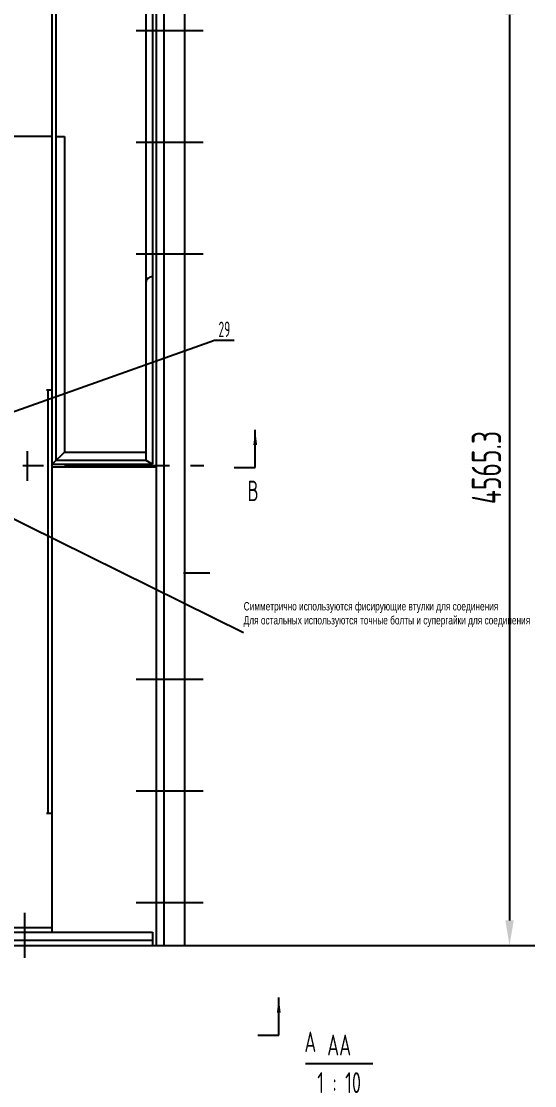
# Model space of a CAD drawing. Header units: millimetres. Extents: x 0 to 16800, y 0 to 11880.
# Drawn here: x 8626 to 11075, y 4254 to 9338 of the extents above; entities that cross this region are included whole.
import ezdxf
from ezdxf.enums import TextEntityAlignment as Align

# ---------------------------------------------------------------- set-up
doc = ezdxf.new("R2010")
doc.units = ezdxf.units.MM
doc.header["$LTSCALE"] = 400
doc.linetypes.add('G', pattern=[2, 1.25, -0.25, 0.25, -0.25])
for name, color, linetype in [('01', 7, 'Continuous'), ('02', 1, 'Continuous'), ('05', 4, 'G'), ('08', 1, 'Continuous'), ('11', 3, 'Continuous')]:
    doc.layers.add(name, color=color, linetype=linetype)
doc.styles.get("Standard").update_dxf_attribs({"font": 'isocp', "width": 0.707, "bigfont": 'intecad.shx'})
doc.dimstyles.new('INTE', dxfattribs={"dimscale": 40, "dimtxt": 3.5, "dimasz": 3, "dimexe": 3, "dimexo": 0, "dimgap": 1, "dimtad": 1, "dimdec": 4, "dimdsep": 46, "dimtxsty": 'Standard', "dimcen": 0, "dimclrd": 1, "dimclre": 1, "dimclrt": 3, "dimaunit": 1, "dimadec": 0, "dimazin": 0, "dimtfac": 1, "dimtdec": 4, "dimtmove": 0, "dimatfit": 0, "dimfxl": 1, "dimarcsym": 0})
doc.dimstyles.new('INTE$2', dxfattribs={"dimscale": 40, "dimtxt": 3.5, "dimasz": 3, "dimexe": 3, "dimexo": 0, "dimgap": 1, "dimtad": 1, "dimtih": 1, "dimtoh": 1, "dimdec": 4, "dimdsep": 46, "dimtxsty": 'Standard', "dimcen": 0, "dimclrd": 1, "dimclre": 1, "dimclrt": 3, "dimaunit": 1, "dimadec": 0, "dimazin": 0, "dimtfac": 1, "dimtdec": 4, "dimtmove": 0, "dimatfit": 0, "dimfxl": 1, "dimarcsym": 0})

# ---------------------------------------------------------------- blocks, each defined once
blk = doc.blocks.new('*D182')
at = {"layer": '08', "color": 1, "lineweight": -2}
for p, q in [((9404.3, 9489), (11075.3, 9489)), ((10955.3, 9369), (10955.3, 5043.7)), ((9404.3, 4923.7), (11075.3, 4923.7))]:
    blk.add_line(p, q, dxfattribs=at)
at = {"layer": '08', "color": 1}
for points in [[(10935.3, 9369), (10975.3, 9369), (10955.3, 9489)], [(10935.3, 5043.7), (10975.3, 5043.7), (10955.3, 4923.7)]]:
    blk.add_solid(points, dxfattribs=at)
at = {"layer": 'Defpoints', "color": 0}
for p in [(9404.3, 9489), (9404.3, 4923.7), (10955.3, 4923.7)]:
    blk.add_point(p, dxfattribs=at)
at = {"layer": '08', "color": 3, "insert": (10845.3, 7206.4), "char_height": 140, "attachment_point": 5, "rotation": 90}
blk.add_mtext('4565.3', dxfattribs=at)
blk = doc.blocks.new('*D183')
at = {"layer": '08', "color": 1, "lineweight": -2}
for start, end in [(28.733, 38.8688), (6.1312, 16.5372)]:
    blk.add_arc((5980.9, 7216), 1121.9, start, end, dxfattribs=at)
at = {"layer": '08', "color": 1}
for points in [[(6839.6, 7906.7), (6869.3, 7933.4), (6774.3, 8009.3)], [(7116.4, 7336.9), (7076.5, 7334.8), (7102.9, 7216)]]:
    blk.add_solid(points, dxfattribs=at)
at = {"layer": 'Defpoints', "color": 0}
for p in [(8140.8, 9375.9), (6284.7, 7519.8), (7064.6, 7506.4), (2432.9, 7216), (9497.5, 7216)]:
    blk.add_point(p, dxfattribs=at)
at = {"layer": '08', "color": 3, "insert": (7017.5, 7645.4), "char_height": 140, "attachment_point": 5}
blk.add_mtext('45°', dxfattribs=at)
blk = doc.blocks.new('*D184')
at = {"layer": '08', "color": 1, "lineweight": -2}
for start, end in [(141.1312, 151.267), (163.4628, 173.8688)]:
    blk.add_arc((5918.7, 7216), 1121.9, start, end, dxfattribs=at)
at = {"layer": '08', "color": 1}
for points in [[(5030.3, 7933.4), (5060.1, 7906.7), (5125.4, 8009.3)], [(4823.2, 7334.8), (4783.2, 7336.9), (4796.8, 7216)]]:
    blk.add_solid(points, dxfattribs=at)
at = {"layer": 'Defpoints', "color": 0}
for p in [(3758.8, 9375.9), (4947.1, 7777), (5614.9, 7519.8), (2402.1, 7216), (9466.8, 7216)]:
    blk.add_point(p, dxfattribs=at)
at = {"layer": '08', "color": 3, "insert": (4882.2, 7645.4), "char_height": 140, "attachment_point": 5}
blk.add_mtext('45°', dxfattribs=at)

msp = doc.modelspace()

# ---------------------------------------------------------------- linework, layer by layer
at = {"layer": '01'}
for p, q in [((9251.83064, 9489.01797), (9251.83064, 7222.01797)), ((9270.18954, 9489.01797), (9270.18954, 4923.71797)), ((9305.70887, 9489.01797), (9305.70887, 4923.71797)), ((9404.33064, 9489.01797), (9404.33064, 4923.71797)), ((8772.79234, 4987.01797), (8772.79234, 9432.01797)), ((8790.79234, 9432.01797), (8790.79234, 7239.4078)), ((9220.83064, 9432.01797), (9220.83064, 7241.01797)), ((8772.79234, 8787.01797), (8178.83064, 8787.01797)), ((8790.79234, 8787.01797), (8831.79234, 8787.01797)), ((8831.79234, 8787.01797), (8831.79234, 7279.01797)), ((9229.20323, 8108.64538), (9226.83064, 8111.01797)), ((8772.79234, 7575.51797), (8746.79234, 7575.51797)), ((8754.79234, 5553.51797), (8754.79234, 7575.51797)), ((8831.79234, 7279.01797), (8772.79234, 7222.01797)), ((8831.79234, 7279.01797), (9220.83064, 7279.01797)), ((8772.79234, 7222.01797), (9251.83064, 7222.01797)), ((8792.45901, 7241.01797), (9220.83064, 7241.01797)), ((9220.83064, 7241.01797), (9251.83064, 7222.01797)), ((8772.79234, 7209.51797), (9270.18954, 7209.51797)), ((9642.16295, 7206.36797), (9742.16295, 7206.36797)), ((9400.25569, 6703.26303), (9525.25569, 6703.26303)), ((8772.79234, 5553.51797), (8746.79234, 5553.51797)), ((8772.79234, 5008.01797), (8211.83064, 5008.01797)), ((8222.12752, 4923.71797), (9404.33064, 4923.71797)), ((9754.46462, 4495.49905), (9854.46462, 4495.49905)), ((10302.49196, 4358.68062), (9982.49196, 4358.68062))]:
    msp.add_line(p, q, dxfattribs=at)
at = {"layer": '01', "color": 7, "linetype": 'Continuous'}
for p, q in [((8178.83064, 4987.01797), (9251.83064, 4987.01797)), ((9251.83064, 4987.01797), (9251.83064, 4923.71797)), ((8178.83064, 4949.93147), (9251.83064, 4949.93147))]:
    msp.add_line(p, q, dxfattribs=at)
at = {"layer": '01'}
msp.add_arc((9251.83064, 8086.01797), 32, 90, 180, dxfattribs=at)
at = {"layer": '02'}
for p, q in [((7903.0457, 7230.04381), (9548.48705, 7814.31982)), ((9548.48705, 7814.31982), (9641.48705, 7814.31982)), ((9742.16295, 7206.36797), (9742.16295, 7386.36797)), ((9854.46462, 4495.49905), (9854.46462, 4675.49905))]:
    msp.add_line(p, q, dxfattribs=at)
for points in [[(9742.16295, 7386.36797, 0, 18, 0), (9742.16295, 7314.36797, 0, 0, 0)], [(9854.46462, 4675.49905, 0, 18, 0), (9854.46462, 4603.49905, 0, 0, 0)]]:
    msp.add_lwpolyline(points, format="xyseb", dxfattribs=at)
at = {"layer": '05', "color": 4, "linetype": 'G'}
for p, q in [((9493.40748, 9292.41797), (9173.4283, 9292.41797)), ((9493.40748, 8759.01797), (9173.4283, 8759.01797)), ((9493.40748, 8225.61797), (9173.4283, 8225.61797)), ((2432.86898, 7216.01797), (9497.54197, 7216.01797)), ((9493.40748, 6193.61797), (9173.4283, 6193.61797)), ((9493.40748, 5660.21797), (9173.4283, 5660.21797)), ((9493.40748, 5126.81797), (9173.4283, 5126.81797)), ((8642.23064, 5079.48426), (8642.23064, 4864.71215))]:
    msp.add_line(p, q, dxfattribs=at)
at = {"layer": '05'}
msp.add_line((8656.33064, 7142.33465), (8656.33064, 7283.82955), dxfattribs=at)

# ---------------------------------------------------------------- texts
at = {"layer": '01', "insert": (9687.07165, 6563.89511), "char_height": 40, "attachment_point": 1}
msp.add_mtext('{\\fArial|b0|i0|c204|p34;\\C3;Симметрично используются фисирующие втулки для соединения\\PДля остальных используются точные болты и супергайки для соединения}', dxfattribs=at)
at = {"layer": '11', "width": 0.568672}
msp.add_text('29', height=74.246212, dxfattribs=at).set_placement((9567.08705, 7829.31982), (9622.88705, 7829.31982), align=Align.FIT)
at = {"layer": '11', "width": 0.707}
for s, p in [('B', (9705.64577, 7016.43153)), ('A', (9977.02485, 4385.73463))]:
    msp.add_text(s, height=98, dxfattribs=at).set_placement(p, align=Align.BOTTOM_LEFT)
for s, p in [('AA', (10142.49196, 4398.68062)), ('1 : 10', (10142.49196, 4218.68062))]:
    msp.add_text(s, height=100, dxfattribs=at).set_placement(p, align=Align.CENTER)

# ---------------------------------------------------------------- dimensions: what is measured, and where the dimension line sits
at = {"layer": '08'}
dim = msp.add_linear_dim(base=(10955.25658, 4923.71797), p1=(9404.33064, 9489.01797), p2=(9404.33064, 4923.71797), angle=90, dimstyle='INTE', dxfattribs=at)
dim.commit()
dim.dimension.update_dxf_attribs({"geometry": '*D182', "text_midpoint": (10845.25658, 7206.36797)})
for base, line1, line2, picture, middle in [((4947.09624, 7776.98402), ((9466.79231, 7216.01797), (2402.11932, 7216.01797)), ((3758.83064, 9375.90527), (5614.91771, 7519.8182)), '*D184', (4882.18783, 7645.3628)), ((7064.64654, 7506.39537), ((2432.86898, 7216.01797), (9497.54197, 7216.01797)), ((8140.83064, 9375.90527), (6284.74357, 7519.8182)), '*D183', (7017.47346, 7645.3628))]:
    dim = msp.add_angular_dim_2l(base=base, line1=line1, line2=line2, dimstyle='INTE$2', dxfattribs=at)
    dim.commit()
    dim.dimension.update_dxf_attribs({"geometry": picture, "text_midpoint": middle})

# ---------------------------------------------------------------- leaders
at = {"layer": '01'}
msp.add_leader([(8380.97622, 7063.61797), (9686.68948, 6419.24589)], dimstyle='INTE', dxfattribs=at)

doc.saveas('drawing.dxf')
